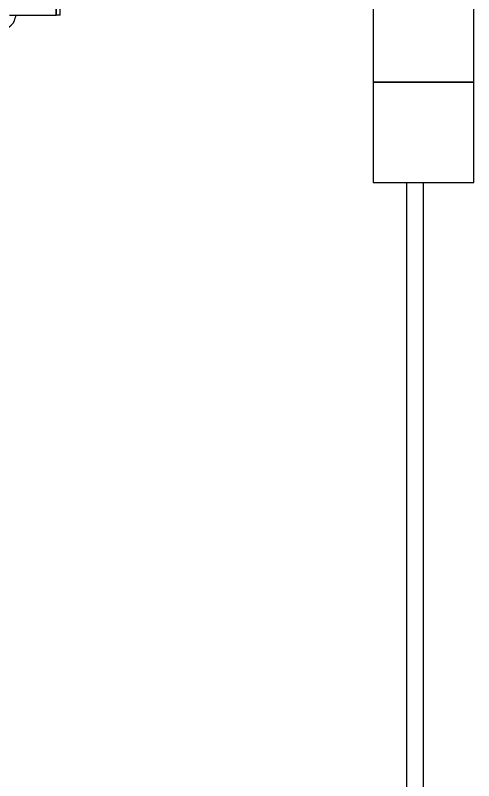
# Model space of a CAD drawing. Header units: millimetres. Extents: x -396 to 32754, y 354 to 22128.
# Drawn here: x 21046 to 21593, y 6505 to 7419 of the extents above; entities that cross this region are included whole.
import ezdxf

# ---------------------------------------------------------------- set-up
doc = ezdxf.new("R2010")
doc.units = ezdxf.units.MM
for name, color, linetype in [('equipments', 250, 'Continuous'), ('furniture', 26, 'Continuous'), ('glass', 7, 'Continuous'), ('walls', 5, 'Continuous')]:
    doc.layers.add(name, color=color, linetype=linetype)

# ---------------------------------------------------------------- blocks, each defined once
blk = doc.blocks.new('Fit17')
at = {"layer": 'equipments'}
for p, q in [((450, 1346.94), (450, 1398.36)), ((450, 1398.36), (450, 1346.94)), ((455, 1346.94), (455, 1398.36)), ((394.36, 1346.94), (450, 1346.94)), ((401.92, 1346.94), (401.34, 1343.72)), ((455, 1346.94), (450, 1346.94))]:
    blk.add_line(p, q, dxfattribs=at)
blk.add_ellipse((376.97, 1348.67), major_axis=(24.21, -5.7), ratio=0.757428, start_param=-2.750081, end_param=0.040521, dxfattribs=at)

msp = doc.modelspace()

# ---------------------------------------------------------------- linework, layer by layer
at = {"layer": 'glass', "color": 250}
for p, q in [((21513.19, 5959.04), (21513.19, 7219.04)), ((21533.19, 5959.04), (21533.19, 7219.04))]:
    msp.add_line(p, q, dxfattribs=at)
msp.add_lwpolyline([(21593.19, 7219.04), (21593.19, 7339.04), (21473.19, 7339.04), (21473.19, 7219.04)], close=True, dxfattribs=at)
at = {"layer": 'walls'}
msp.add_lwpolyline([(19210.88, 8229.04), (19210.88, 8109.04), (21473.19, 8109.04), (21473.19, 7339.04), (21593.19, 7339.04), (21593.19, 8229.04)], close=True, dxfattribs=at)

# ---------------------------------------------------------------- block references
at = {"layer": 'furniture'}
msp.add_blockref('Fit17', (20644.31, 6071.85), dxfattribs=at)

doc.saveas('drawing.dxf')
